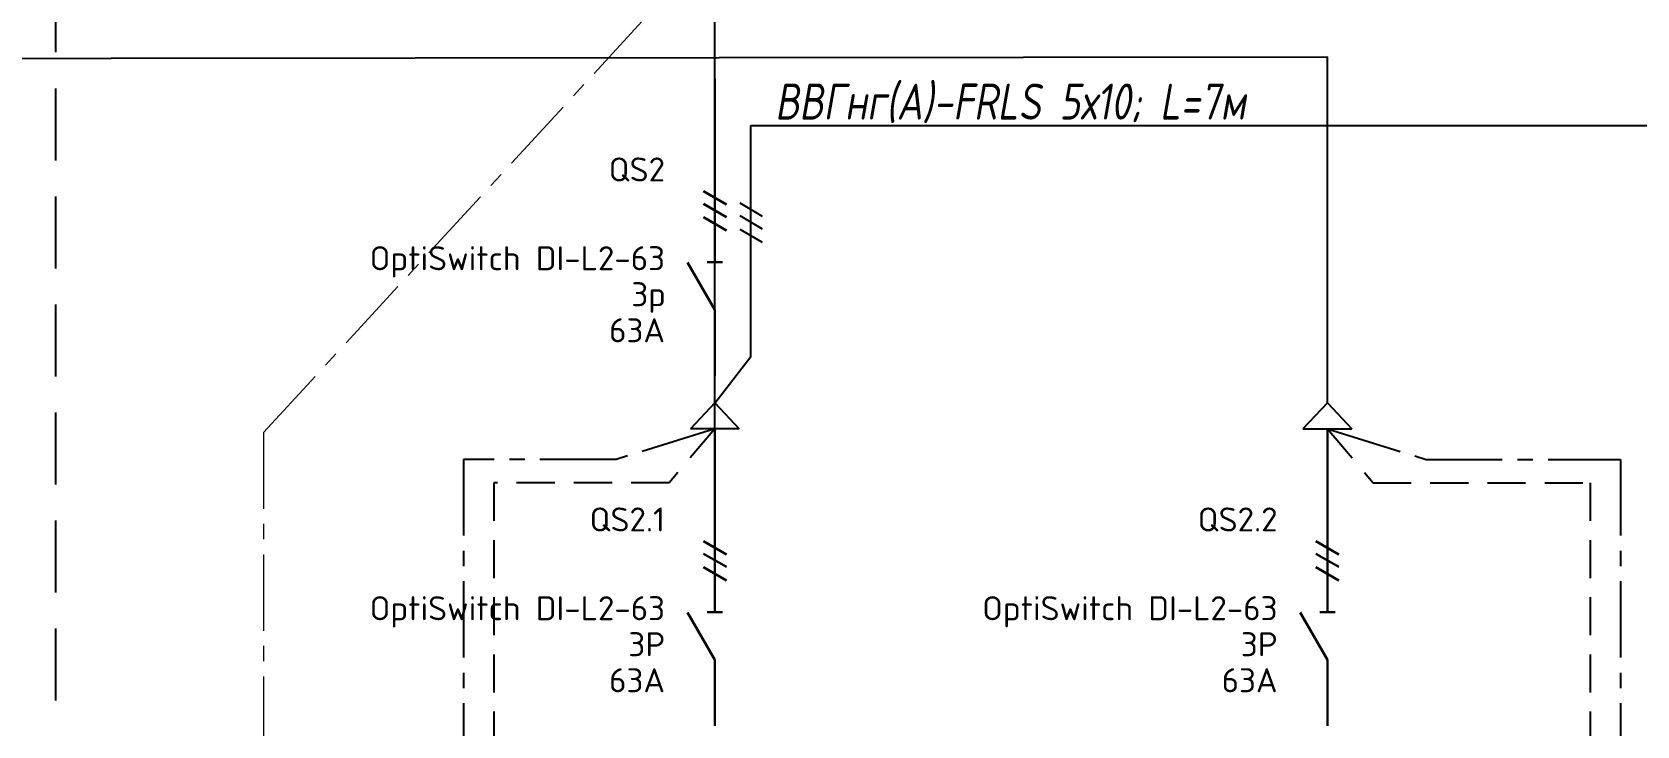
# Model space of a CAD drawing. Header units: millimetres. Extents: x -4379 to 694, y -18291 to 2656.
# Drawn here: x -2513.1 to -2379.5, y -366.9 to -309.1 of the extents above; entities that cross this region are included whole.
import ezdxf
from ezdxf.enums import TextEntityAlignment as Align

# ---------------------------------------------------------------- set-up
doc = ezdxf.new("R2010")
doc.units = ezdxf.units.MM
for name, pattern in [('ACAD_ISO016W100', [9, 6, -3]), ('ACAD_ISO03W100', [30, 12, -18]), ('CENTER', [50.8, 31.75, -6.35, 6.35, -6.35]), ('НЕВИДИМАЯ2', [4.7625, 3.175, -1.5875])]:
    doc.linetypes.add(name, pattern=pattern)
doc.layers.add('EL_TX', color=7, linetype='Continuous', lineweight=25)
doc.layers.add('ЭС АВ', color=7, linetype='Continuous', lineweight=18)
doc.layers.add('Автомат защитный', color=7, linetype='Continuous')
doc.styles.add('SLD_Style', font='isocpeur.ttf', dxfattribs={"width": 0.9})
doc.styles.add('ГОСТ', font='isocpeur.ttf')

# ---------------------------------------------------------------- blocks, each defined once
blk = doc.blocks.new('*U49')
at = {"lineweight": 30}
blk.add_line((-1.49, 52.45), (-1.49, 47.65), dxfattribs=at)
at = {"layer": 'Автомат защитный', "lineweight": 30}
for p, q in [((-2.44, 43.1), (-0.53, 41.99)), ((-2.44, 42.05), (-0.53, 40.94)), ((-2.44, 40.92), (-0.53, 39.81)), ((-1.49, 33.21), (-3.76, 37.16))]:
    blk.add_line(p, q, dxfattribs=at)
at = {"layer": 'ЭС АВ', "color": 7, "linetype": 'Continuous', "lineweight": 30}
for p, q in [((-1.49, 47.65), (-1.49, 37.16)), ((-1.49, 37.79), (-1.49, 37.17)), ((-1.49, 33.21), (-1.49, 27.7))]:
    blk.add_line(p, q, dxfattribs=at)
blk.add_lwpolyline([(-2.12, 37.17), (-0.85, 37.17)], dxfattribs=at)
at = {"layer": 'Автомат защитный', "style": 'SLD_Style'}
for tag, p in [('NUMBER', (-5.64, 44.9)), ('SWITCHTYPE', (-5.64, 41.88)), ('SWITCHNOMINALCURRENT', (-5.64, 39.02)), ('SWITCHRELEASECURRENT', (-5.64, 36.02)), ('RCDTYPE', (-5.64, 33.02)), ('RCDSETPOINT', (-5.64, 30.02))]:
    blk.add_attdef(tag, text='', height=2, dxfattribs=at).set_placement(p, align=Align.MIDDLE_RIGHT)

msp = doc.modelspace()

# ---------------------------------------------------------------- linework, layer by layer
at = {"layer": 'EL_TX', "color": 7, "linetype": 'CENTER', "lineweight": 20, "ltscale": 0.2}
msp.add_line((-2493.789, -342.427, -0.082), (-2456.23, -301.584, -0.017), dxfattribs=at)
at = {"layer": 'EL_TX', "linetype": 'ACAD_ISO03W100'}
for p, q in [((-2454.163, -323.294, -0.001), (-2452.299, -324.401, -0.001)), ((-2454.163, -324.344, -0.001), (-2452.299, -325.451, -0.001)), ((-2454.163, -325.478, -0.001), (-2452.299, -326.584, -0.001))]:
    msp.add_line(p, q, dxfattribs=at)
at = {"layer": 'EL_TX'}
for p, q in [((-2456.23, -339.943, -0.017), (-2458.263, -342.119, -0.017)), ((-2456.23, -339.943, -0.017), (-2454.197, -342.119, -0.017)), ((-2405.249, -339.943, -0.017), (-2407.282, -342.119, -0.017)), ((-2405.249, -339.943, -0.017), (-2403.216, -342.119, -0.017)), ((-2454.197, -342.119, -0.017), (-2458.263, -342.119, -0.017)), ((-2407.282, -342.119, -0.017), (-2403.216, -342.119, -0.017))]:
    msp.add_line(p, q, dxfattribs=at)
at = {"layer": 'EL_TX', "linetype": 'CENTER', "ltscale": 0.2}
for p, q in [((-2456.23, -342.119, -0.016), (-2464.438, -344.662, -0.001)), ((-2405.249, -342.119, -0.016), (-2397.041, -344.662, -0.001)), ((-2464.438, -344.662, -0.001), (-2477.163, -344.662, -0.001)), ((-2477.163, -344.662, -0.001), (-2477.163, -419.319, -0.017)), ((-2397.041, -344.662, -0.001), (-2380.857, -344.662, -0.001)), ((-2380.857, -344.662, -0.001), (-2380.857, -419.319, -0.011))]:
    msp.add_line(p, q, dxfattribs=at)
at = {"layer": 'EL_TX', "linetype": 'НЕВИДИМАЯ2'}
for p, q in [((-2456.23, -342.119, -0.016), (-2460.03, -346.618, -0.016)), ((-2405.249, -342.119, -0.016), (-2401.449, -346.618, -0.016)), ((-2474.63, -346.618, -0.016), (-2474.63, -421.819, -0.017)), ((-2460.03, -346.618, -0.016), (-2474.63, -346.618, -0.016)), ((-2401.449, -346.618, -0.016), (-2383.391, -346.618, -0.016)), ((-2383.391, -346.618, -0.016), (-2383.391, -421.819, -0.017))]:
    msp.add_line(p, q, dxfattribs=at)
at = {"layer": 'EL_TX', "color": 0, "ltscale": 0.2}
for points, elevation in [([(-2456.23, -319.977), (-2456.23, -286.999)], -0.017), ([(-2456.23, -321.439), (-2456.23, -297.738)], -0.017), ([(-2633.072, -311.385), (-2405.238, -311.133)], -0.015), ([(-2405.245, -339.947), (-2405.238, -311.133)], -0.017), ([(-2456.231, -339.979), (-2453.231, -336.107), (-2453.231, -316.859)], -0.001), ([(-2453.231, -316.859), (-2256.074, -316.859)], -0.019), ([(-2456.23, -339.944), (-2456.23, -323.719)], -0.017), ([(-2456.23, -355.988), (-2456.23, -337.011)], -0.017)]:
    msp.add_lwpolyline(points, dxfattribs=dict(at, elevation=elevation))
at = {"layer": 'EL_TX', "color": 7, "linetype": 'ACAD_ISO016W100', "elevation": -0.017}
msp.add_lwpolyline([(-2305.687, -454.76), (-2511.095, -454.76), (-2511.095, -301.584), (-2305.687, -301.584)], close=True, dxfattribs=at)
at = {"layer": 'EL_TX', "color": 7, "linetype": 'CENTER', "lineweight": 20, "ltscale": 0.2, "elevation": -0.082}
msp.add_lwpolyline([(-2493.789, -342.427), (-2493.789, -421.819)], dxfattribs=at)

# ---------------------------------------------------------------- block references
at = {"layer": 'EL_TX', "lineweight": 0}
ref = msp.add_blockref('*U49', (-2454.742, -365.418, -0.017), dxfattribs=at)
ref.add_attrib('NUMBER', 'QS2', dxfattribs={"layer": 'Автомат защитный', "height": 2, "style": 'SLD_Style'}).set_placement((-2460.38, -320.517, -0.017), align=Align.MIDDLE_RIGHT)
ref.add_attrib('SWITCHTYPE', 'OptiSwitch DI-L2-63', dxfattribs={"layer": 'Автомат защитный', "height": 2, "style": 'SLD_Style'}).set_placement((-2460.38, -327.911, -0.017), align=Align.MIDDLE_RIGHT)
ref.add_attrib('SWITCHRELEASE', '3р', dxfattribs={"layer": 'Автомат защитный', "height": 2, "style": 'SLD_Style'}).set_placement((-2460.38, -330.911, -0.017), align=Align.MIDDLE_RIGHT)
ref.add_attrib('SWITCHNOMINALCURRENT', '63A', dxfattribs={"layer": 'Автомат защитный', "height": 2, "style": 'SLD_Style'}).set_placement((-2460.38, -333.911, -0.017), align=Align.MIDDLE_RIGHT)
ref = msp.add_blockref('*U49', (-2454.742, -394.569, -0.017), dxfattribs=at)
ref.add_attrib('NUMBER', 'QS2.1', dxfattribs={"layer": 'Автомат защитный', "height": 2, "style": 'SLD_Style'}).set_placement((-2460.38, -349.669, -0.017), align=Align.MIDDLE_RIGHT)
ref.add_attrib('SWITCHTYPE', 'OptiSwitch DI-L2-63', dxfattribs={"layer": 'Автомат защитный', "height": 2, "style": 'SLD_Style'}).set_placement((-2460.38, -357.063, -0.017), align=Align.MIDDLE_RIGHT)
ref.add_attrib('SWITCHRELEASE', '3Р', dxfattribs={"layer": 'Автомат защитный', "height": 2, "style": 'SLD_Style'}).set_placement((-2460.38, -360.063, -0.017), align=Align.MIDDLE_RIGHT)
ref.add_attrib('SWITCHNOMINALCURRENT', '63А', dxfattribs={"layer": 'Автомат защитный', "height": 2, "style": 'SLD_Style'}).set_placement((-2460.38, -363.063, -0.017), align=Align.MIDDLE_RIGHT)
ref = msp.add_blockref('*U49', (-2403.762, -394.569, -0.017), dxfattribs=at)
ref.add_attrib('NUMBER', 'QS2.2', dxfattribs={"layer": 'Автомат защитный', "height": 2, "style": 'SLD_Style'}).set_placement((-2409.4, -349.669, -0.017), align=Align.MIDDLE_RIGHT)
ref.add_attrib('SWITCHTYPE', 'OptiSwitch DI-L2-63', dxfattribs={"layer": 'Автомат защитный', "height": 2, "style": 'SLD_Style'}).set_placement((-2409.4, -357.063, -0.017), align=Align.MIDDLE_RIGHT)
ref.add_attrib('SWITCHRELEASE', '3Р', dxfattribs={"layer": 'Автомат защитный', "height": 2, "style": 'SLD_Style'}).set_placement((-2409.4, -360.063, -0.017), align=Align.MIDDLE_RIGHT)
ref.add_attrib('SWITCHNOMINALCURRENT', '63А', dxfattribs={"layer": 'Автомат защитный', "height": 2, "style": 'SLD_Style'}).set_placement((-2409.4, -363.063, -0.017), align=Align.MIDDLE_RIGHT)

# ---------------------------------------------------------------- texts
at = {"layer": 'EL_TX', "style": 'ГОСТ', "oblique": 10, "width": 0.8}
msp.add_text('ВВГнг(А)-FRLS 5х10; L=7м', height=3, dxfattribs=at).set_placement((-2451.231, -316.362, -0.042))

doc.saveas('drawing.dxf')
